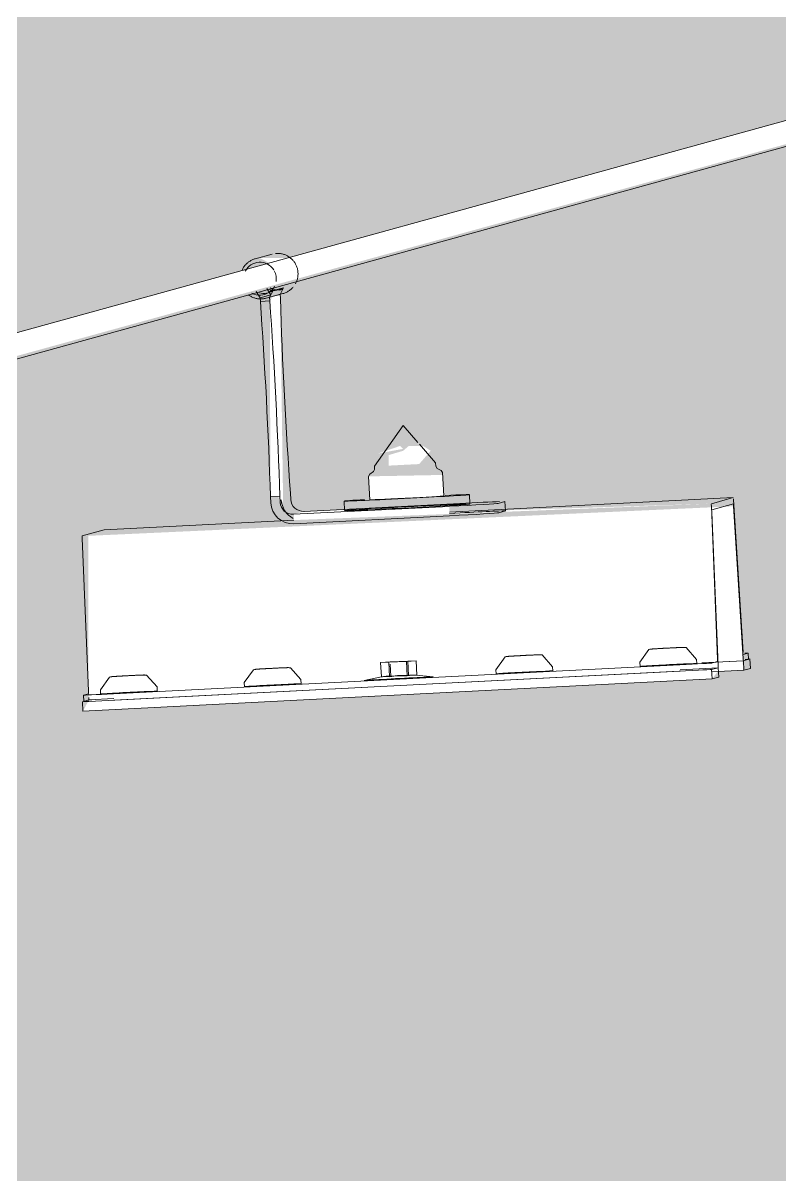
# Model space of a CAD drawing. Header units: millimetres. Extents: x 4237772 to 4686020, y -673 to 29459.
# Drawn here: x 4293935.9 to 4294176, y 10424.9 to 10790.5 of the extents above; entities that cross this region are included whole.
import ezdxf

# ---------------------------------------------------------------- set-up
doc = ezdxf.new("R2010")
doc.units = ezdxf.units.MM
doc.layers.add('A-ROOF-PATT', color=132, linetype='Continuous', lineweight=5)
doc.layers.add('Q-SPCQ', color=91, linetype='Continuous', lineweight=5)

# ---------------------------------------------------------------- blocks, each defined once
blk = doc.blocks.new('Static Line_Sayfa_Metal Deck_Pan Mount - Up to 15 _ pitch - Max 2 Users-1848369-SECTION - GRIDS C4-C5')
at = {"layer": 'Q-SPCQ'}
for p, q in [((4295948.37, 11248.74), (4293287.07, 10513.51)), ((4293289.2, 10505.8), (4295950.5, 11241.03)), ((4294014.89, 10717.18), (4294009.57, 10715.71)), ((4294016.29, 10717.4), (4294016.03, 10717.39)), ((4294009.82, 10705.31), (4294011.12, 10703.32)), ((4294014.47, 10704.24), (4294013.18, 10706.24)), ((4294014.11, 10703.47), (4294015.19, 10705.59)), ((4294015.19, 10705.59), (4294018.54, 10706.51)), ((4294018.54, 10706.51), (4294017.46, 10704.4)), ((4294011.12, 10703.32), (4294014.47, 10704.24)), ((4294011.12, 10703.32), (4294011.18, 10702.15)), ((4294011.18, 10702.15), (4294014.17, 10702.3)), ((4294013.04, 10703.18), (4294018.35, 10704.65)), ((4294014.11, 10703.47), (4294017.46, 10704.4)), ((4294014.17, 10702.3), (4294014.11, 10703.47)), ((4294017.46, 10704.4), (4294017.52, 10703.23)), ((4294047.38, 10649.89), (4294056.42, 10662.79)), ((4294061.12, 10657.38), (4294056.42, 10662.79)), ((4294066.75, 10650.89), (4294061.6, 10656.82)), ((4294047.38, 10649.89), (4294047.43, 10648.86)), ((4294066.8, 10649.86), (4294066.75, 10650.89)), ((4294066.8, 10649.86), (4294067.25, 10649.17)), ((4294045.49, 10646.62), (4294045.87, 10647.36)), ((4294045.49, 10646.62), (4294045.87, 10639.21)), ((4294047.05, 10648.13), (4294045.87, 10647.36)), ((4294047.43, 10648.86), (4294047.05, 10648.13)), ((4294068.51, 10648.53), (4294067.25, 10649.17)), ((4294068.96, 10647.83), (4294068.51, 10648.53)), ((4294069.34, 10640.42), (4294068.96, 10647.83)), ((4294017.36, 10640.39), (4294014.37, 10640.23)), ((4294014.37, 10640.23), (4294014.47, 10638.24)), ((4294017.46, 10638.39), (4294017.36, 10640.39)), ((4294020.72, 10641.31), (4294020.82, 10639.32)), ((4294161.17, 10639.89), (4294071.15, 10635.29)), ((4294077.61, 10637.85), (4294077.46, 10640.84)), ((4294161.17, 10639.89), (4294154.22, 10637.97)), ((4294164.27, 10590.86), (4294161.25, 10639.15)), ((4294071.05, 10637.12), (4294021.66, 10634.6)), ((4294025.02, 10635.52), (4294074.41, 10638.05)), ((4294037.76, 10638.8), (4294037.91, 10635.8)), ((4294086.65, 10638.06), (4294088.74, 10638.64)), ((4294086.8, 10635.07), (4294088.9, 10635.65)), ((4294088.91, 10635.65), (4294088.76, 10638.65)), ((4294154.22, 10637.21), (4294156.19, 10588.63)), ((4294154.39, 10635.99), (4294161.21, 10637.88)), ((4294156.36, 10586.65), (4294154.39, 10635.23)), ((4294161.29, 10637.14), (4294164.31, 10588.85)), ((4294021.76, 10632.76), (4293961.61, 10629.68)), ((4294021.82, 10631.6), (4294071.21, 10634.13)), ((4294074.56, 10635.06), (4294071.17, 10634.88)), ((4293954.66, 10627.76), (4293961.61, 10629.68)), ((4293956.63, 10578.42), (4293954.66, 10627)), ((4294052.31, 10587.73), (4294049.32, 10587.54)), ((4294051.9, 10587.62), (4294057.51, 10587.91)), ((4294057.92, 10588.02), (4294052.31, 10587.73)), ((4294057.51, 10587.91), (4294060.62, 10588.11)), ((4294057.51, 10587.91), (4294057.75, 10583.33)), ((4294060.62, 10588.11), (4294057.92, 10588.02)), ((4294057.92, 10588.02), (4294058.15, 10583.44)), ((4294060.62, 10588.11), (4294060.85, 10583.5)), ((4294149.58, 10587.23), (4294149.51, 10588.54)), ((4294164.36, 10588.1), (4294151.2, 10587.43)), ((4294151.4, 10587.45), (4294164.39, 10588.11)), ((4294156.19, 10587.87), (4294154.61, 10587.44)), ((4294165.93, 10590.56), (4294164.35, 10590.13)), ((4294166.45, 10588.68), (4294164.36, 10588.1)), ((4294164.36, 10588.1), (4294164.51, 10585.11)), ((4294164.39, 10588.11), (4294166.03, 10588.57)), ((4294166.04, 10588.57), (4294165.94, 10590.57)), ((4294166.61, 10585.69), (4294166.45, 10588.68)), ((4293954.74, 10575.11), (4294154.29, 10585.32)), ((4293964.61, 10577.62), (4294144.21, 10586.81)), ((4293964.71, 10575.62), (4294144.32, 10584.81)), ((4294049.32, 10587.54), (4294051.9, 10587.62)), ((4294049.56, 10582.99), (4294049.32, 10587.54)), ((4294051.9, 10587.62), (4294052.14, 10583.06)), ((4294052.35, 10586.99), (4294052.54, 10583.18)), ((4294085.9, 10585.28), (4294085.96, 10583.97)), ((4294103.94, 10584.89), (4294103.87, 10586.21)), ((4294131.53, 10587.62), (4294131.6, 10586.3)), ((4294156.39, 10585.9), (4294144.29, 10585.28)), ((4294156.39, 10585.9), (4294154.29, 10585.32)), ((4294154.29, 10585.32), (4294154.45, 10582.33)), ((4294154.33, 10584.59), (4294164.51, 10585.11)), ((4294154.71, 10585.44), (4294156.36, 10585.89)), ((4294156.54, 10582.91), (4294156.39, 10585.9)), ((4294164.51, 10585.11), (4294166.61, 10585.69)), ((4293954.89, 10572.12), (4294154.45, 10582.33)), ((4294006.07, 10581.2), (4294006.14, 10579.88)), ((4294024.12, 10580.81), (4294024.05, 10582.12)), ((4294049.61, 10583), (4294044.07, 10581.83)), ((4294052.59, 10582.31), (4294049.6, 10582.11)), ((4294049.6, 10582.11), (4294052.18, 10582.2)), ((4294052.18, 10582.2), (4294057.79, 10582.48)), ((4294058.2, 10582.6), (4294052.59, 10582.31)), ((4294057.79, 10582.48), (4294060.89, 10582.69)), ((4294060.89, 10582.69), (4294058.2, 10582.6)), ((4294066.01, 10582.96), (4294060.55, 10583.54)), ((4294154.45, 10582.33), (4294156.54, 10582.91)), ((4293955.04, 10577.22), (4293955.15, 10575.23)), ((4293955.05, 10577.23), (4293956.63, 10577.66)), ((4293960.43, 10578.86), (4293960.5, 10577.55)), ((4293978.48, 10578.48), (4293978.41, 10579.79)), ((4293954.74, 10575.11), (4293956.83, 10575.69)), ((4293954.89, 10572.12), (4293954.74, 10575.11)), ((4293956.8, 10575.68), (4293955.15, 10575.23)), ((4293964.69, 10576.1), (4293956.83, 10575.69))]:
    blk.add_line(p, q, dxfattribs=at)
at = {"layer": 'Q-SPCQ', "flags": 128}
for points in [[(4294009.57, 10715.71), (4294009.32, 10715.63), (4294009.08, 10715.55), (4294008.84, 10715.46), (4294008.6, 10715.35), (4294008.36, 10715.24), (4294008.13, 10715.12), (4294007.91, 10714.98), (4294007.69, 10714.84), (4294007.47, 10714.69), (4294007.27, 10714.54), (4294007.07, 10714.37), (4294006.87, 10714.2), (4294006.69, 10714.02), (4294006.51, 10713.83), (4294006.33, 10713.63), (4294006.17, 10713.43), (4294006.02, 10713.22), (4294005.87, 10713.01), (4294005.73, 10712.79), (4294005.6, 10712.56), (4294005.48, 10712.33), (4294005.37, 10712.1), (4294005.27, 10711.86)], [(4294022.33, 10707.79), (4294022.45, 10708.02), (4294022.56, 10708.26), (4294022.66, 10708.5), (4294022.75, 10708.74), (4294022.83, 10708.99), (4294022.91, 10709.24), (4294022.97, 10709.49), (4294023.02, 10709.74), (4294023.06, 10710), (4294023.09, 10710.26), (4294023.11, 10710.52), (4294023.12, 10710.78), (4294023.12, 10711.04), (4294023.11, 10711.3), (4294023.09, 10711.56), (4294023.06, 10711.81), (4294023.02, 10712.07), (4294022.97, 10712.32), (4294022.91, 10712.58), (4294022.84, 10712.83), (4294022.76, 10713.07), (4294022.66, 10713.32), (4294022.56, 10713.55), (4294022.45, 10713.79), (4294022.33, 10714.02), (4294022.21, 10714.25), (4294022.07, 10714.47), (4294021.92, 10714.68), (4294021.77, 10714.89), (4294021.6, 10715.09), (4294021.43, 10715.29), (4294021.25, 10715.48), (4294021.07, 10715.66), (4294020.88, 10715.83), (4294020.68, 10716), (4294020.47, 10716.15), (4294020.26, 10716.3), (4294020.04, 10716.44), (4294019.81, 10716.58), (4294019.58, 10716.7), (4294019.35, 10716.81), (4294019.11, 10716.92), (4294018.87, 10717.01), (4294018.62, 10717.1), (4294018.37, 10717.17), (4294018.12, 10717.24), (4294017.87, 10717.29), (4294017.61, 10717.34), (4294017.35, 10717.37), (4294017.09, 10717.4), (4294016.83, 10717.41), (4294016.57, 10717.41), (4294016.31, 10717.4), (4294016.29, 10717.4)], [(4294018.35, 10704.65), (4294018.6, 10704.72), (4294018.85, 10704.81), (4294019.09, 10704.9), (4294019.33, 10705), (4294019.57, 10705.12), (4294019.8, 10705.24), (4294020.02, 10705.37), (4294020.24, 10705.51), (4294020.45, 10705.66), (4294020.66, 10705.82), (4294020.86, 10705.98), (4294021.05, 10706.16), (4294021.24, 10706.34), (4294021.42, 10706.53), (4294021.59, 10706.72)], [(4294007.46, 10704.2), (4294007.67, 10704.05), (4294007.89, 10703.91), (4294008.11, 10703.78), (4294008.34, 10703.66), (4294008.58, 10703.54), (4294008.82, 10703.44), (4294009.06, 10703.34), (4294009.3, 10703.26), (4294009.55, 10703.18), (4294009.8, 10703.12), (4294010.06, 10703.06), (4294010.32, 10703.02), (4294010.57, 10702.98), (4294010.83, 10702.96), (4294011.09, 10702.95), (4294011.35, 10702.94), (4294011.61, 10702.95), (4294011.64, 10702.95)], [(4294011.64, 10702.95), (4294011.9, 10702.97), (4294012.15, 10703), (4294012.41, 10703.04), (4294012.67, 10703.09), (4294012.92, 10703.15), (4294013.04, 10703.18)], [(4294131.53, 10587.62), (4294134.42, 10591.67), (4294134.47, 10591.69)], [(4294149.51, 10588.54), (4294146.22, 10592.28), (4294145.75, 10592.34), (4294145.58, 10592.35), (4294145.47, 10592.35), (4294145.39, 10592.35), (4294145.31, 10592.35), (4294145.24, 10592.35), (4294145.16, 10592.34), (4294145.08, 10592.34), (4294145, 10592.34), (4294144.91, 10592.34), (4294144.81, 10592.33), (4294144.71, 10592.33), (4294144.6, 10592.33), (4294144.49, 10592.32), (4294144.37, 10592.32), (4294144.24, 10592.31), (4294144.11, 10592.31), (4294143.97, 10592.3), (4294143.83, 10592.3), (4294143.68, 10592.29), (4294143.52, 10592.28), (4294143.36, 10592.28), (4294143.2, 10592.27), (4294143.03, 10592.26), (4294142.86, 10592.25), (4294142.68, 10592.24), (4294142.5, 10592.24), (4294142.32, 10592.23), (4294142.14, 10592.22), (4294141.95, 10592.21), (4294141.76, 10592.2), (4294141.56, 10592.19), (4294141.37, 10592.18), (4294141.17, 10592.17), (4294140.97, 10592.16), (4294140.77, 10592.15), (4294140.57, 10592.14), (4294140.37, 10592.13), (4294140.17, 10592.12), (4294139.97, 10592.11), (4294139.77, 10592.1), (4294139.57, 10592.09), (4294139.37, 10592.08), (4294139.17, 10592.07), (4294138.98, 10592.06), (4294138.79, 10592.05), (4294138.59, 10592.04), (4294138.41, 10592.03), (4294138.22, 10592.02), (4294138.04, 10592.01), (4294137.86, 10592), (4294137.69, 10591.99), (4294137.52, 10591.98), (4294137.35, 10591.97), (4294137.19, 10591.96), (4294137.04, 10591.95), (4294136.88, 10591.94), (4294136.74, 10591.93), (4294136.6, 10591.92), (4294136.46, 10591.91), (4294136.33, 10591.9), (4294136.21, 10591.9), (4294136.09, 10591.89), (4294135.98, 10591.88), (4294135.87, 10591.87), (4294135.78, 10591.87), (4294135.68, 10591.86), (4294135.59, 10591.85), (4294135.51, 10591.85), (4294135.43, 10591.84), (4294135.36, 10591.84), (4294135.28, 10591.83), (4294135.21, 10591.82), (4294135.12, 10591.81), (4294134.99, 10591.79), (4294134.74, 10591.75), (4294134.47, 10591.69)], [(4294085.9, 10585.28), (4294088.78, 10589.34), (4294088.84, 10589.35)], [(4294103.87, 10586.21), (4294100.58, 10589.95), (4294100.12, 10590), (4294099.94, 10590.01), (4294099.83, 10590.01), (4294099.75, 10590.01), (4294099.67, 10590.01), (4294099.6, 10590.01), (4294099.52, 10590.01), (4294099.44, 10590.01), (4294099.36, 10590.01), (4294099.27, 10590), (4294099.17, 10590), (4294099.07, 10590), (4294098.96, 10589.99), (4294098.85, 10589.99), (4294098.73, 10589.98), (4294098.6, 10589.98), (4294098.47, 10589.97), (4294098.33, 10589.97), (4294098.19, 10589.96), (4294098.04, 10589.95), (4294097.88, 10589.95), (4294097.73, 10589.94), (4294097.56, 10589.93), (4294097.39, 10589.93), (4294097.22, 10589.92), (4294097.05, 10589.91), (4294096.87, 10589.9), (4294096.68, 10589.89), (4294096.5, 10589.88), (4294096.31, 10589.88), (4294096.12, 10589.87), (4294095.92, 10589.86), (4294095.73, 10589.85), (4294095.53, 10589.84), (4294095.33, 10589.83), (4294095.13, 10589.82), (4294094.93, 10589.81), (4294094.73, 10589.8), (4294094.53, 10589.79), (4294094.33, 10589.78), (4294094.13, 10589.77), (4294093.93, 10589.75), (4294093.73, 10589.74), (4294093.53, 10589.73), (4294093.34, 10589.72), (4294093.15, 10589.71), (4294092.96, 10589.7), (4294092.77, 10589.69), (4294092.58, 10589.68), (4294092.4, 10589.67), (4294092.22, 10589.66), (4294092.05, 10589.65), (4294091.88, 10589.64), (4294091.71, 10589.63), (4294091.55, 10589.62), (4294091.4, 10589.61), (4294091.25, 10589.6), (4294091.1, 10589.6), (4294090.96, 10589.59), (4294090.82, 10589.58), (4294090.69, 10589.57), (4294090.57, 10589.56), (4294090.45, 10589.55), (4294090.34, 10589.55), (4294090.24, 10589.54), (4294090.14, 10589.53), (4294090.04, 10589.53), (4294089.96, 10589.52), (4294089.87, 10589.51), (4294089.8, 10589.51), (4294089.72, 10589.5), (4294089.65, 10589.49), (4294089.57, 10589.49), (4294089.48, 10589.48), (4294089.35, 10589.46), (4294089.1, 10589.42), (4294088.84, 10589.35)], [(4294006.07, 10581.2), (4294008.96, 10585.26), (4294009.01, 10585.27)], [(4294024.05, 10582.12), (4294020.76, 10585.86), (4294020.29, 10585.92), (4294020.12, 10585.93), (4294020.01, 10585.93), (4294019.93, 10585.93), (4294019.85, 10585.93), (4294019.78, 10585.93), (4294019.7, 10585.93), (4294019.62, 10585.92), (4294019.54, 10585.92), (4294019.44, 10585.92), (4294019.35, 10585.92), (4294019.25, 10585.91), (4294019.14, 10585.91), (4294019.02, 10585.9), (4294018.9, 10585.9), (4294018.78, 10585.9), (4294018.64, 10585.89), (4294018.51, 10585.88), (4294018.36, 10585.88), (4294018.21, 10585.87), (4294018.06, 10585.87), (4294017.9, 10585.86), (4294017.74, 10585.85), (4294017.57, 10585.84), (4294017.4, 10585.84), (4294017.22, 10585.83), (4294017.04, 10585.82), (4294016.86, 10585.81), (4294016.67, 10585.8), (4294016.48, 10585.79), (4294016.29, 10585.78), (4294016.1, 10585.77), (4294015.9, 10585.76), (4294015.71, 10585.75), (4294015.51, 10585.74), (4294015.31, 10585.73), (4294015.11, 10585.72), (4294014.91, 10585.71), (4294014.71, 10585.7), (4294014.5, 10585.69), (4294014.3, 10585.68), (4294014.11, 10585.67), (4294013.91, 10585.66), (4294013.71, 10585.65), (4294013.52, 10585.64), (4294013.32, 10585.63), (4294013.13, 10585.62), (4294012.95, 10585.61), (4294012.76, 10585.6), (4294012.58, 10585.59), (4294012.4, 10585.58), (4294012.23, 10585.57), (4294012.06, 10585.56), (4294011.89, 10585.55), (4294011.73, 10585.54), (4294011.57, 10585.53), (4294011.42, 10585.52), (4294011.28, 10585.51), (4294011.14, 10585.5), (4294011, 10585.5), (4294010.87, 10585.49), (4294010.75, 10585.48), (4294010.63, 10585.47), (4294010.52, 10585.46), (4294010.41, 10585.46), (4294010.31, 10585.45), (4294010.22, 10585.44), (4294010.13, 10585.44), (4294010.05, 10585.43), (4294009.97, 10585.42), (4294009.9, 10585.42), (4294009.82, 10585.41), (4294009.75, 10585.4), (4294009.65, 10585.39), (4294009.53, 10585.38), (4294009.28, 10585.33), (4294009.01, 10585.27)], [(4293960.43, 10578.86), (4293963.32, 10582.92), (4293963.37, 10582.94)], [(4293978.41, 10579.79), (4293975.12, 10583.53), (4293974.65, 10583.59), (4293974.48, 10583.59), (4293974.37, 10583.6), (4293974.29, 10583.6), (4293974.21, 10583.6), (4293974.14, 10583.59), (4293974.06, 10583.59), (4293973.98, 10583.59), (4293973.9, 10583.59), (4293973.81, 10583.59), (4293973.71, 10583.58), (4293973.61, 10583.58), (4293973.5, 10583.57), (4293973.39, 10583.57), (4293973.26, 10583.57), (4293973.14, 10583.56), (4293973.01, 10583.56), (4293972.87, 10583.55), (4293972.72, 10583.54), (4293972.58, 10583.54), (4293972.42, 10583.53), (4293972.26, 10583.52), (4293972.1, 10583.52), (4293971.93, 10583.51), (4293971.76, 10583.5), (4293971.58, 10583.49), (4293971.4, 10583.48), (4293971.22, 10583.48), (4293971.04, 10583.47), (4293970.85, 10583.46), (4293970.65, 10583.45), (4293970.46, 10583.44), (4293970.27, 10583.43), (4293970.07, 10583.42), (4293969.87, 10583.41), (4293969.67, 10583.4), (4293969.47, 10583.39), (4293969.27, 10583.38), (4293969.07, 10583.37), (4293968.87, 10583.36), (4293968.67, 10583.35), (4293968.47, 10583.34), (4293968.27, 10583.33), (4293968.07, 10583.32), (4293967.88, 10583.31), (4293967.68, 10583.3), (4293967.49, 10583.28), (4293967.31, 10583.27), (4293967.12, 10583.26), (4293966.94, 10583.25), (4293966.76, 10583.24), (4293966.59, 10583.23), (4293966.42, 10583.22), (4293966.25, 10583.21), (4293966.09, 10583.2), (4293965.94, 10583.2), (4293965.78, 10583.19), (4293965.64, 10583.18), (4293965.5, 10583.17), (4293965.36, 10583.16), (4293965.23, 10583.15), (4293965.11, 10583.14), (4293964.99, 10583.14), (4293964.88, 10583.13), (4293964.77, 10583.12), (4293964.68, 10583.12), (4293964.58, 10583.11), (4293964.49, 10583.1), (4293964.41, 10583.1), (4293964.33, 10583.09), (4293964.26, 10583.08), (4293964.18, 10583.08), (4293964.11, 10583.07), (4293964.02, 10583.06), (4293963.89, 10583.04), (4293963.64, 10583), (4293963.37, 10582.94)]]:
    blk.add_lwpolyline(points, dxfattribs=at)
at = {"layer": 'Q-SPCQ'}
for centre, major_axis, ratio, start_param, end_param in [((4294011.03, 10709.37), (-1.39, 5.03), 0.999054, 6.064948, 7.112145), ((4294011.03, 10709.37), (-1.39, 5.03), 0.999054, 5.01775, 6.064948), ((4294011.03, 10709.37), (-1.39, 5.03), 0.999054, 4.267827, 4.942424), ((4294011.03, 10709.37), (-1.39, 5.03), 0.999054, 2.358349, 2.923355), ((4294012.27, 10710.05), (-1.42, 5.14), 0.999054, 2.606455, 3.451522), ((4294011.03, 10709.37), (-1.39, 5.03), 0.999054, 2.923355, 3.970553), ((4294015.62, 10710.98), (-1.42, 5.14), 0.999054, 2.606455, 3.451522), ((4294016.9, 10710.99), (-1.39, 5.03), 0.999054, 2.35791, 2.923355), ((4294016.9, 10710.99), (-1.39, 5.03), 0.999054, 2.923355, 3.141593), ((4294010.14, 10670.46), (-3.58, 69.91), 0.042464, 4.263032, 5.180598), ((4294013.13, 10670.62), (-3.58, 69.91), 0.042464, 4.263032, 5.180598), ((4294021.75, 10673), (-3.58, 69.91), 0.042464, 1.121439, 2.039005), ((4294024.81, 10639.52), (-1.86, 6.75), 0.999054, 1.352559, 2.399756), ((4294024.81, 10639.52), (-1.07, 3.86), 0.999054, 1.352559, 2.923355), ((4294057.61, 10639.82), (19.85, 1.02), 0.009417, 3.099114, 6.240706), ((4294057.61, 10639.82), (19.85, 1.02), 0.009417, 2.313715, 3.099114), ((4294057.61, 10639.82), (11.73, 0.6), 0.009417, 3.099114, 6.240706), ((4294057.61, 10639.82), (19.85, 1.02), 0.009417, 6.240706, 7.195383), ((4294161.22, 10638.89), (-0.051, 0.999), 0.042464, 4.973974, 5.41352), ((4294021.46, 10638.59), (-1.86, 6.75), 0.999054, 1.352559, 2.923355), ((4294021.46, 10638.59), (-1.07, 3.86), 0.999054, 1.352559, 2.923355), ((4294057.76, 10636.82), (19.85, 1.02), 0.009417, 3.099114, 6.240706), ((4294057.76, 10636.82), (19.85, 1.02), 0.009417, 6.240706, 9.382299), ((4294071.68, 10637.3), (14.98, 0.77), 0.009417, 4.66991, 6.240706), ((4294073.78, 10637.88), (14.98, 0.77), 0.009417, 0.48112, 1.528317), ((4294073.93, 10634.88), (14.98, 0.77), 0.009417, 6.240706, 7.811503), ((4294154.27, 10636.97), (-0.051, 0.999), 0.042464, 0.009426, 1.328063), ((4294154.44, 10634.99), (-0.051, 0.999), 0.042464, 0.009426, 0.229199), ((4294161.26, 10636.88), (-0.051, 0.999), 0.042464, 4.973974, 6.283185), ((4294071.84, 10634.3), (14.98, 0.77), 0.009417, 4.66991, 6.240706), ((4293954.71, 10626.76), (-0.051, 0.999), 0.042464, 0.229199, 1.328063), ((4294156.14, 10588.87), (-0.051, 0.999), 0.042464, 3.370791, 4.469655), ((4294164.34, 10589.11), (-0.051, 0.999), 0.042464, 1.832382, 2.931246), ((4294164.3, 10591.12), (-0.051, 0.999), 0.042464, 2.931246, 3.141593), ((4294155.95, 10590.05), (9.99, 0.51), 0.009417, 6.240706, 6.764305), ((4294156.06, 10588.05), (9.99, 0.51), 0.009417, 6.240706, 6.764305), ((4294094.95, 10584.43), (8.99, 0.46), 0.009417, 3.099114, 6.240706), ((4294094.95, 10584.43), (8.99, 0.46), 0.009417, 6.240706, 9.382299), ((4294140.59, 10586.77), (8.99, 0.46), 0.009417, 3.099114, 6.240706), ((4294140.59, 10586.77), (8.99, 0.46), 0.009417, 6.240706, 9.382299), ((4294144.63, 10586.92), (9.99, 0.51), 0.009417, 4.66991, 6.240706), ((4294144.74, 10584.93), (9.99, 0.51), 0.009417, 5.455308, 6.240706), ((4294156.31, 10586.89), (-0.051, 0.999), 0.042464, 3.151019, 4.469655), ((4294015.13, 10580.35), (8.99, 0.46), 0.009417, 3.099114, 6.240706), ((4294015.13, 10580.35), (8.99, 0.46), 0.009417, 6.240706, 9.382299), ((4294055.04, 10582.39), (10.99, 0.57), 0.009417, 3.099114, 6.240706), ((4294055.04, 10582.39), (10.99, 0.57), 0.009417, 6.240706, 9.382299), ((4293965.03, 10577.74), (9.99, 0.51), 0.009417, 3.099114, 4.66991), ((4293956.58, 10578.66), (-0.051, 0.999), 0.042464, 3.370791, 4.469655), ((4293969.49, 10578.01), (8.99, 0.46), 0.009417, 3.099114, 6.240706), ((4293969.49, 10578.01), (8.99, 0.46), 0.009417, 6.240706, 9.382299), ((4293965.13, 10575.74), (9.99, 0.51), 0.009417, 3.099114, 3.884512), ((4293956.75, 10576.68), (-0.051, 0.999), 0.042464, 3.151019, 4.469655)]:
    blk.add_ellipse(centre, major_axis=major_axis, ratio=ratio, start_param=start_param, end_param=end_param, dxfattribs=at)
for points in [[(4294049.56, 10582.99), (4294050.05, 10583.1), (4294051.04, 10583.24), (4294052.04, 10583.23), (4294052.54, 10583.18)], [(4294052.14, 10583.06), (4294051.7, 10583.13), (4294050.84, 10583.19), (4294049.98, 10583.08), (4294049.56, 10582.99)], [(4294057.75, 10583.33), (4294056.81, 10583.36), (4294054.94, 10583.36), (4294053.07, 10583.19), (4294052.14, 10583.06)], [(4294052.54, 10583.18), (4294053.48, 10583.3), (4294055.34, 10583.47), (4294057.22, 10583.48), (4294058.15, 10583.44)], [(4294060.85, 10583.5), (4294060.33, 10583.55), (4294059.29, 10583.57), (4294058.26, 10583.43), (4294057.75, 10583.33)], [(4294058.15, 10583.44), (4294058.6, 10583.53), (4294059.5, 10583.63), (4294060.4, 10583.57), (4294060.85, 10583.5)]]:
    blk.add_open_spline(points, degree=3, dxfattribs=at)

msp = doc.modelspace()

# ---------------------------------------------------------------- hatches: boundary and pattern name
at = {"layer": 'A-ROOF-PATT'}
h = msp.add_hatch(dxfattribs=at)
h.set_pattern_fill('FP_9', color=256, style=0, pattern_type=2)
h.set_pattern_definition([(3.05, (11919.841, -226018.123), (-59.9198678984, -0.0001809275), [])])
h.paths.add_polyline_path([(4278255.68, 9462.05), (4304897.93, 10866.67), (4309082.25, 11183.02), (4312463.32, 11362.94), (4312463.32, 11371.18), (4307185.57, 11099.1), (4306080.21, 11191.54), (4305617.63, 11216.95), (4305509.43, 11211.19), (4305509.43, 11207.58), (4305370.15, 11202.35), (4305322.96, 11202.56), (4305322.96, 11253.77), (4305239.45, 11237.89), (4305233.47, 11233.29), (4305214.31, 11227.35), (4305195.68, 11226.59), (4305108.64, 11228.29), (4305090.65, 11237.89), (4305085.9, 11241.77), (4305077.26, 11254.33), (4305070.89, 11267.69), (4304908.71, 11237.89), (4304902.73, 11233.29), (4304883.58, 11227.35), (4304864.94, 11226.59), (4304777.9, 11228.29), (4304759.91, 11237.89), (4304755.16, 11241.77), (4304747.5, 11251.97), (4304741.64, 11271.56), (4304742.07, 11284.9), (4304743.01, 11290.33), (4304747.65, 11301.59), (4304755.57, 11311.94), (4304766.15, 11320), (4304777.9, 11324.88), (4304790.79, 11326.59), (4304842.4, 11328.79), (4305029.77, 11361.95), (4305029.77, 11503.7), (4300245.6, 11502.07), (4296195.35, 11286.53), (4296200.11, 11243.19), (4296189.61, 11242.7), (4296187.08, 11286.09), (4293584.51, 11149.87), (4293563.14, 11149.13), (4293330.85, 11136.75), (4278258.28, 9462.34)])
h.paths.add_polyline_path([(4292935.79, 10300.91), (4292935.63, 10306.94), (4292958.77, 10313.3), (4292980.53, 10316.43), (4292996.51, 10360.76), (4293017.04, 10366.43), (4293161.46, 10373.82), (4293182.23, 10324.73), (4293225.03, 10326.92), (4293225.03, 10323.88), (4293219.79, 10321.44), (4293219.89, 10319.42), (4293202.08, 10316.74), (4293202.2, 10314.53), (4293157.3, 10312.24), (4293155.83, 10318.34), (4293136.37, 10364.32), (4293017.33, 10357.15), (4293001.43, 10311.97), (4292998.28, 10310.11), (4292996.14, 10307.98), (4292980.57, 10305.41), (4292980.53, 10303.19), (4292978.28, 10303.08)])
h.paths.add_polyline_path([(4293052.75, 10369.96), (4293066.43, 10374.31), (4293066.01, 10382.53), (4293086.92, 10383.11), (4293087.47, 10372.59), (4293066.01, 10370.78)])
h.paths.add_polyline_path([(4293428.42, 10437.46), (4293295.97, 10432.25), (4293296.03, 10434.13), (4293299.23, 10435.01), (4293345.27, 10436.61), (4293345.42, 10434.78), (4293428.43, 10437.46)])
h.paths.add_polyline_path([(4293229.11, 10371.61), (4293231.05, 10375.18), (4293230.86, 10377.44), (4293230.82, 10427.25), (4293435.5, 10436.63), (4293438.52, 10384.58), (4293430.42, 10384.17), (4293428.66, 10381.82), (4293243.98, 10372.37)])
h.paths.add_polyline_path([(4293048.99, 10392.78), (4293044, 10392.53), (4293045.59, 10439.9), (4293050.62, 10439.38), (4293050.58, 10413.73), (4293049.99, 10405.88)])
h.paths.add_polyline_path([(4293049.6, 10372.8), (4293050.58, 10407.95), (4293052.73, 10406.06), (4293053.28, 10373.82), (4293052.75, 10373.67)])
h.paths.add_polyline_path([(4293065.61, 10384.68), (4293070.9, 10390.47), (4293080.55, 10392.1), (4293084.84, 10390.85), (4293084.84, 10386.22), (4293068.39, 10384.81)])
h.paths.add_polyline_path([(4293291.68, 10437.88), (4293289.37, 10439.76), (4293288.58, 10439.72), (4293288.38, 10501.79), (4293290.31, 10503.51), (4293291.68, 10503.89), (4293292.6, 10438.13)])
h.paths.add_polyline_path([(4293670.35, 10504.3), (4293537.9, 10499.09), (4293537.96, 10500.97), (4293541.16, 10501.85), (4293587.2, 10503.45), (4293587.35, 10501.61), (4293670.36, 10504.3)])
h.paths.add_polyline_path([(4293471.03, 10438.44), (4293472.98, 10442.02), (4293472.79, 10444.28), (4293472.74, 10494.09), (4293677.43, 10503.46), (4293680.45, 10451.42), (4293672.35, 10451.01), (4293670.59, 10448.65), (4293491.46, 10439.49)])
h.paths.add_polyline_path([(4293320.1, 10438.71), (4293319.72, 10446.12), (4293343.2, 10446.58), (4293343.55, 10439.91), (4293322.8, 10438.78)])
h.paths.add_polyline_path([(4293322.75, 10453.38), (4293329.75, 10455.8), (4293330.52, 10454.83), (4293322.8, 10453.39)])
h.paths.add_polyline_path([(4293326.09, 10449.53), (4293326.09, 10452.87), (4293330.68, 10454.24), (4293332.49, 10455.8), (4293336.98, 10455.8), (4293339.4, 10454.24), (4293335.77, 10450.03), (4293330.65, 10449.76)])
h.paths.add_polyline_path([(4293533.61, 10504.71), (4293532.96, 10506.68), (4293530.43, 10508.82), (4293530.31, 10568.63), (4293531.32, 10570.09), (4293533.61, 10570.72), (4293534.53, 10504.97)])
h.paths.add_polyline_path([(4293912.28, 10571.13), (4293908.06, 10570.92), (4293779.83, 10565.92), (4293779.89, 10567.8), (4293783.09, 10568.69), (4293829.12, 10570.29), (4293829.28, 10568.45), (4293912.29, 10571.13)])
h.paths.add_polyline_path([(4293712.96, 10505.28), (4293714.9, 10508.86), (4293714.72, 10511.11), (4293714.67, 10560.93), (4293919.36, 10570.3), (4293922.38, 10518.26), (4293738.93, 10506.61)])
h.paths.add_polyline_path([(4293562.03, 10505.54), (4293561.65, 10512.95), (4293585.21, 10511.83), (4293585.48, 10506.74), (4293564.73, 10505.61)])
h.paths.add_polyline_path([(4293287.3, 10505.74), (4293284.33, 10506.97), (4293280.79, 10507.64), (4293280.6, 10511.23), (4293286.91, 10514.54), (4293287.93, 10516.18), (4293293.38, 10515.42), (4293296.29, 10516.05), (4293527.46, 10582.08), (4293527.11, 10582.26), (4293535.3, 10582.26), (4293538.22, 10582.89), (4293771.95, 10647.61), (4293769.04, 10649.1), (4293777.23, 10649.1), (4293780.48, 10649.82), (4294013.88, 10714.44), (4294010.97, 10715.93), (4294019.16, 10715.93), (4294022.41, 10716.66), (4294255.81, 10781.28), (4294252.9, 10782.77), (4294261.09, 10782.77), (4294264.33, 10783.49), (4294497.74, 10848.12), (4294494.83, 10849.61), (4294503.02, 10849.61), (4294506.26, 10850.33), (4294739.67, 10914.96), (4294736.76, 10916.44), (4294744.94, 10916.44), (4294748.19, 10917.17), (4294981.6, 10981.79), (4294978.68, 10983.28), (4294986.87, 10983.28), (4294990.12, 10984), (4295220.82, 11050.01), (4295223.77, 11050.99), (4295228.8, 11050.12), (4295232.05, 11050.84), (4295462.74, 11116.85), (4295465.68, 11117.82), (4295470.73, 11116.96), (4295473.64, 11117.58), (4295704.67, 11183.69), (4295707.61, 11184.66), (4295712.66, 11183.79), (4295715.57, 11184.42), (4295949.22, 11249.18), (4295949.22, 11251.41), (4295954.58, 11250.63), (4295957.6, 11247.06), (4295957.83, 11242.65), (4293291.22, 10507.7), (4293288.97, 10510.45), (4293287.34, 10505.85)])
h.paths.add_polyline_path([(4293564.68, 10520.22), (4293571.68, 10522.64), (4293572.58, 10521.69), (4293569.26, 10521.07)])
h.paths.add_polyline_path([(4293568.01, 10516.37), (4293568.01, 10519.71), (4293572.61, 10521.07), (4293574.41, 10522.64), (4293578.91, 10522.64), (4293581.33, 10521.07), (4293577.69, 10516.86), (4293572.58, 10516.6)])
h.paths.add_polyline_path([(4293775.54, 10571.55), (4293774.88, 10573.52), (4293772.44, 10573.4), (4293772.76, 10627.76), (4293774.26, 10637.21), (4293775.55, 10637.21), (4293776.46, 10571.81)])
h.paths.add_polyline_path([(4294154.21, 10637.97), (4294021.76, 10632.76), (4294021.82, 10634.64), (4294025.02, 10635.52), (4294071.05, 10637.12), (4294071.21, 10635.29), (4294154.21, 10637.97)])
h.paths.add_polyline_path([(4293954.89, 10572.12), (4293956.83, 10575.69), (4293956.64, 10577.95), (4293956.6, 10627.76), (4294161.29, 10637.14), (4294164.31, 10585.1), (4294156.2, 10584.68), (4294154.45, 10582.33), (4293986.4, 10573.73)])
h.paths.add_polyline_path([(4293803.96, 10572.38), (4293803.57, 10579.79), (4293827.06, 10580.25), (4293827.4, 10573.58), (4293806.66, 10572.45)])
h.paths.add_polyline_path([(4293806.61, 10587.06), (4293813.61, 10589.48), (4293814.51, 10588.53), (4293811.19, 10587.91)])
h.paths.add_polyline_path([(4293809.94, 10583.2), (4293809.94, 10586.55), (4293814.53, 10587.91), (4293816.34, 10589.48), (4293820.84, 10589.48), (4293823.26, 10587.91), (4293819.62, 10583.7), (4293814.51, 10583.44)])
h.paths.add_polyline_path([(4294017.46, 10638.39), (4294016.81, 10640.36), (4294014.37, 10640.23), (4294014.17, 10702.3), (4294015.17, 10703.77), (4294017.46, 10704.4), (4294018.39, 10638.64)])
h.paths.add_polyline_path([(4294396.13, 10704.81), (4294263.68, 10699.6), (4294263.74, 10701.48), (4294266.94, 10702.36), (4294313.06, 10702.44), (4294313.13, 10702.13), (4294396.14, 10704.81)])
h.paths.add_polyline_path([(4294196.82, 10638.96), (4294198.76, 10642.53), (4294198.57, 10644.79), (4294198.53, 10694.6), (4294403.22, 10703.97), (4294406.24, 10651.93), (4294233.87, 10640.85)])
h.paths.add_polyline_path([(4294045.88, 10639.22), (4294045.5, 10646.63), (4294068.99, 10647.09), (4294069.33, 10640.42), (4294048.59, 10639.29)])
h.paths.add_polyline_path([(4294048.53, 10653.89), (4294055.54, 10656.31), (4294056.44, 10655.36), (4294053.12, 10654.75)])
h.paths.add_polyline_path([(4294051.87, 10650.04), (4294051.87, 10653.39), (4294056.46, 10654.75), (4294058.27, 10656.31), (4294062.76, 10656.31), (4294065.19, 10654.75), (4294061.55, 10650.54), (4294056.44, 10650.28)])
h.paths.add_polyline_path([(4294259.39, 10705.23), (4294258, 10707.16), (4294256.3, 10707.07), (4294256.1, 10769.14), (4294257.1, 10770.6), (4294259.39, 10771.23), (4294260.31, 10705.48)])
h.paths.add_polyline_path([(4294638.06, 10771.64), (4294505.61, 10766.43), (4294505.67, 10768.31), (4294508.87, 10769.2), (4294554.91, 10770.8), (4294555.06, 10768.96), (4294638.07, 10771.64)])
h.paths.add_polyline_path([(4294438.75, 10705.79), (4294440.69, 10709.37), (4294440.5, 10711.62), (4294440.46, 10761.44), (4294645.14, 10770.81), (4294648.17, 10718.77), (4294481.35, 10707.97)])
h.paths.add_polyline_path([(4294287.81, 10706.06), (4294287.43, 10713.46), (4294310.89, 10714.39), (4294311.26, 10707.25), (4294290.52, 10706.13)])
h.paths.add_polyline_path([(4294290.46, 10720.73), (4294297.46, 10723.15), (4294298.37, 10722.2), (4294295.05, 10721.58)])
h.paths.add_polyline_path([(4294293.8, 10716.88), (4294293.8, 10720.22), (4294298.39, 10721.58), (4294300.2, 10723.15), (4294304.69, 10723.15), (4294307.11, 10721.58), (4294303.48, 10717.37), (4294298.37, 10717.11)])
h.paths.add_polyline_path([(4294501.32, 10772.06), (4294499.93, 10773.99), (4294498.22, 10773.91), (4294498.59, 10827.51), (4294500.05, 10837.72), (4294501.33, 10837.72), (4294502.24, 10772.32)])
h.paths.add_polyline_path([(4294880, 10838.48), (4294875.77, 10838.26), (4294747.54, 10833.27), (4294747.6, 10835.15), (4294750.8, 10836.04), (4294796.84, 10837.64), (4294796.99, 10835.8), (4294880, 10838.48)])
h.paths.add_polyline_path([(4294680.67, 10772.63), (4294682.62, 10776.2), (4294682.43, 10778.46), (4294682.39, 10828.27), (4294887.07, 10837.65), (4294890.09, 10785.61), (4294881.99, 10785.19), (4294880.23, 10782.84), (4294728.82, 10775.09)])
h.paths.add_polyline_path([(4294529.74, 10772.89), (4294529.36, 10780.3), (4294552.84, 10780.76), (4294553.19, 10774.09), (4294532.44, 10772.96)])
h.paths.add_polyline_path([(4294532.39, 10787.57), (4294539.39, 10789.99), (4294540.16, 10789.01), (4294532.44, 10787.58)])
h.paths.add_polyline_path([(4294535.73, 10783.72), (4294535.73, 10787.06), (4294540.32, 10788.42), (4294542.13, 10789.99), (4294546.62, 10789.99), (4294549.04, 10788.42), (4294545.41, 10784.21), (4294540.3, 10783.95)])
h.paths.add_polyline_path([(4294743.25, 10838.9), (4294741.85, 10840.83), (4294740.15, 10840.74), (4294739.95, 10902.81), (4294740.96, 10904.28), (4294743.25, 10904.91), (4294744.17, 10839.15)])
h.paths.add_polyline_path([(4295121.92, 10905.32), (4294989.47, 10900.11), (4294989.53, 10901.99), (4294992.73, 10902.87), (4295038.76, 10904.47), (4295038.92, 10902.64), (4295121.92, 10905.32)])
h.paths.add_polyline_path([(4294922.6, 10839.47), (4294924.54, 10843.04), (4294924.36, 10845.3), (4294924.31, 10895.11), (4295129, 10904.48), (4295132.02, 10852.44), (4294976.29, 10842.21)])
h.paths.add_polyline_path([(4294771.67, 10839.73), (4294771.29, 10847.14), (4294794.75, 10848.06), (4294795.12, 10840.93), (4294774.37, 10839.8)])
h.paths.add_polyline_path([(4294774.32, 10854.41), (4294781.32, 10856.82), (4294782.22, 10855.87), (4294778.9, 10855.26)])
h.paths.add_polyline_path([(4294777.66, 10850.55), (4294777.66, 10853.9), (4294782.25, 10855.26), (4294784.05, 10856.82), (4294788.55, 10856.82), (4294790.97, 10855.26), (4294787.33, 10851.05), (4294782.22, 10850.79)])
h.paths.add_polyline_path([(4294985.18, 10905.74), (4294983.78, 10907.67), (4294982.08, 10907.58), (4294981.88, 10969.65), (4294982.89, 10971.11), (4294985.18, 10971.75), (4294986.1, 10905.99)])
h.paths.add_polyline_path([(4295363.85, 10972.15), (4295231.4, 10966.94), (4295231.46, 10968.83), (4295234.66, 10969.71), (4295280.69, 10971.31), (4295280.85, 10969.47), (4295363.85, 10972.15)])
h.paths.add_polyline_path([(4295164.53, 10906.3), (4295166.47, 10909.88), (4295166.29, 10912.13), (4295166.24, 10961.95), (4295370.93, 10971.32), (4295373.95, 10919.28), (4295223.1, 10909.3)])
h.paths.add_polyline_path([(4295013.6, 10906.57), (4295013.21, 10913.97), (4295036.7, 10914.44), (4295037.04, 10907.77), (4295016.3, 10906.64)])
h.paths.add_polyline_path([(4295016.25, 10921.24), (4295023.25, 10923.66), (4295024.02, 10922.69), (4295016.3, 10921.25)])
h.paths.add_polyline_path([(4295019.58, 10917.39), (4295019.58, 10920.73), (4295024.18, 10922.09), (4295025.98, 10923.66), (4295030.48, 10923.66), (4295032.9, 10922.09), (4295029.26, 10917.88), (4295024.15, 10917.62)])
h.paths.add_polyline_path([(4295227.1, 10972.57), (4295225.71, 10974.5), (4295224.01, 10974.42), (4295224.36, 11028.23), (4295224.81, 11037.95), (4295227.11, 11038.44), (4295228.03, 10972.83)])
h.paths.add_polyline_path([(4295605.77, 11038.99), (4295473.33, 11033.78), (4295473.38, 11035.66), (4295476.58, 11036.55), (4295522.66, 11037.4), (4295522.78, 11036.31), (4295605.78, 11038.99)])
h.paths.add_polyline_path([(4295406.46, 10973.14), (4295408.4, 10976.72), (4295408.21, 10978.97), (4295408.17, 11028.78), (4295612.86, 11038.16), (4295615.88, 10986.12), (4295607.77, 10985.7), (4295606.02, 10983.35), (4295465.03, 10976.14)])
h.paths.add_polyline_path([(4295255.52, 10973.4), (4295255.14, 10980.81), (4295278.6, 10981.74), (4295278.97, 10974.6), (4295258.23, 10973.47)])
h.paths.add_polyline_path([(4295258.18, 10988.08), (4295265.18, 10990.5), (4295266.08, 10989.55), (4295262.76, 10988.93)])
h.paths.add_polyline_path([(4295261.51, 10984.23), (4295261.51, 10987.57), (4295266.1, 10988.93), (4295267.91, 10990.5), (4295272.4, 10990.5), (4295274.83, 10988.93), (4295271.19, 10984.72), (4295266.08, 10984.46)])
h.paths.add_polyline_path([(4295469.03, 11039.41), (4295467.64, 11041.34), (4295465.94, 11041.25), (4295465.74, 11103.32), (4295466.74, 11104.79), (4295469.03, 11105.42), (4295471.24, 11040.02)])
h.paths.add_polyline_path([(4295847.71, 11105.83), (4295843.49, 11105.61), (4295715.25, 11100.62), (4295715.31, 11102.5), (4295718.71, 11103.39), (4295764.55, 11104.98), (4295764.7, 11103.15), (4295847.72, 11105.83)])
h.paths.add_polyline_path([(4295648.39, 11039.98), (4295650.33, 11043.55), (4295650.14, 11045.81), (4295650.1, 11095.62), (4295854.79, 11105), (4295857.81, 11052.95), (4295849.7, 11052.54), (4295847.95, 11050.18), (4295706.96, 11042.97)])
h.paths.add_polyline_path([(4295497.45, 11040.24), (4295497.07, 11047.65), (4295520.53, 11048.58), (4295520.9, 11041.44), (4295500.16, 11040.31)])
h.paths.add_polyline_path([(4295500.1, 11054.92), (4295507.11, 11057.33), (4295508.01, 11056.38), (4295504.69, 11055.77)])
h.paths.add_polyline_path([(4295503.44, 11051.06), (4295503.44, 11054.41), (4295508.03, 11055.77), (4295509.84, 11057.33), (4295514.33, 11057.33), (4295516.75, 11055.77), (4295513.12, 11051.56), (4295508.01, 11051.3)])
h.paths.add_polyline_path([(4295710.96, 11106.25), (4295709.57, 11108.18), (4295707.86, 11108.09), (4295707.67, 11170.16), (4295708.67, 11171.62), (4295710.96, 11172.26), (4295711.88, 11106.5)])
h.paths.add_polyline_path([(4295890.31, 11106.81), (4295892.26, 11110.39), (4295892.07, 11112.64), (4295892.03, 11162.46), (4295957.18, 11167.45), (4295957.24, 11169.34), (4295966.18, 11170.5), (4296006.48, 11171.82), (4296006.63, 11169.98), (4296080.7, 11175.82), (4296103.69, 11182.17), (4296125.6, 11185.31), (4296141.21, 11229.54), (4296162.1, 11235.31), (4296198.07, 11238.91), (4296211.52, 11242.7), (4296213.33, 11251.52), (4296231.93, 11253.05), (4296232.53, 11241.47), (4296244.71, 11241.24), (4296244.97, 11239.55), (4296306.52, 11242.7), (4296327.29, 11193.61), (4296370.1, 11195.8), (4296370.1, 11192.76), (4296364.92, 11189), (4296364.96, 11188.3), (4296347.14, 11185.88), (4296347.26, 11183.41), (4296302.36, 11181.12), (4296300.9, 11187.22), (4296281.44, 11233.2), (4296162.39, 11226.03), (4296146.49, 11180.85), (4296143.41, 11177.67), (4296141.21, 11176.86), (4296125.63, 11174.55), (4296125.6, 11172.07), (4296096.84, 11169.79), (4296099.73, 11119.79), (4295904.91, 11107.56)])
h.paths.add_polyline_path([(4295739.38, 11107.08), (4295739, 11114.48), (4295762.46, 11115.41), (4295762.83, 11108.28), (4295742.08, 11107.15)])
h.paths.add_polyline_path([(4296091.63, 11113.34), (4296091.62, 11113.34), (4296091.62, 11119.38)])
h.paths.add_polyline_path([(4295742.03, 11121.75), (4295747.81, 11125.46), (4295749.94, 11123.22), (4295746.62, 11122.6)])
h.paths.add_polyline_path([(4295745.37, 11117.9), (4295745.37, 11121.24), (4295749.96, 11122.6), (4295750.23, 11123.37), (4295754.26, 11125.46), (4295758.68, 11122.6), (4295755.05, 11118.4), (4295749.94, 11118.13)])
h.paths.add_polyline_path([(4295952.89, 11173.08), (4295950.6, 11174.97), (4295949.79, 11174.93), (4295949.79, 11234.05), (4295951.6, 11238.74), (4295952.93, 11237.89), (4295953.23, 11173.18), (4295952.99, 11173.11)])
h.paths.add_polyline_path([(4295981.31, 11173.91), (4295980.93, 11181.32), (4296004.41, 11181.79), (4296004.76, 11175.11), (4295984.01, 11173.98)])
h.paths.add_polyline_path([(4295983.96, 11188.59), (4295989.35, 11192.7), (4295991.73, 11190.03), (4295984.01, 11188.6)])
h.paths.add_polyline_path([(4295987.3, 11184.74), (4295987.3, 11188.08), (4295991.89, 11189.44), (4295992.16, 11190.21), (4295996.19, 11192.3), (4296000.61, 11189.44), (4295996.98, 11185.23), (4295991.86, 11184.97)])
h.paths.add_polyline_path([(4296210.67, 11253.56), (4296215.39, 11259.5), (4296224.69, 11260.98), (4296229.91, 11258.55), (4296229.91, 11255.1), (4296212.87, 11253.66)])
h.paths.add_polyline_path([(4305155.14, 11326.59), (4305173.14, 11328.79), (4305322.96, 11356.33), (4305322.96, 11503.7), (4305129.39, 11503.7), (4305129.39, 11326.59), (4305153.5, 11326.59)])

# ---------------------------------------------------------------- block references
at = {"layer": 'Q-SPCQ'}
msp.add_blockref('Static Line_Sayfa_Metal Deck_Pan Mount - Up to 15 _ pitch - Max 2 Users-1848369-SECTION - GRIDS C4-C5', (0, 0), dxfattribs=at)

doc.saveas('drawing.dxf')
